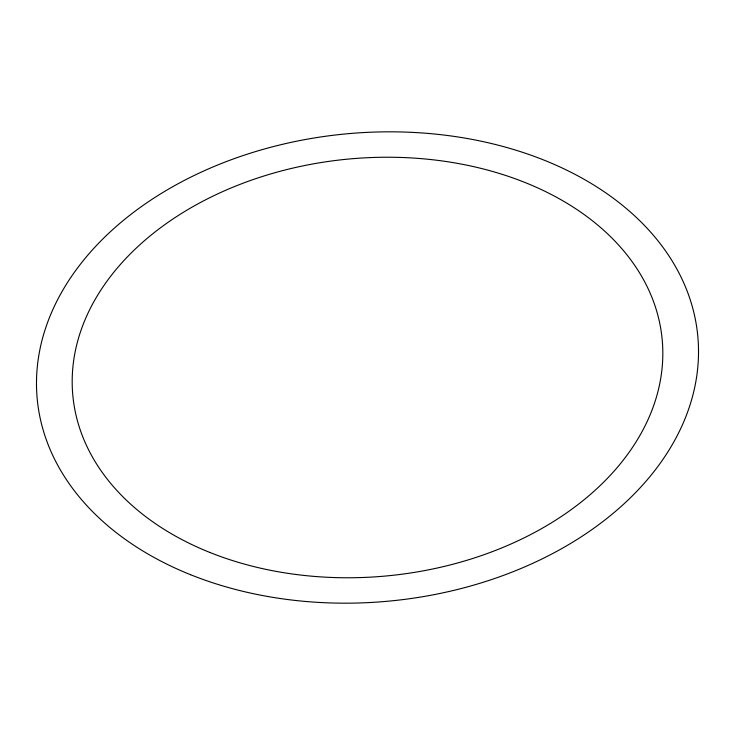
<?xml version="1.0" encoding="UTF-8"?>
<svg xmlns="http://www.w3.org/2000/svg" width="735" height="735" viewBox="0 0 735 735"><rect width="100%" height="100%" fill="white"/><g stroke="black" fill="none" stroke-linecap="round" stroke-linejoin="round"><path stroke-width="1.1" d="M190.595 574.724A331.779 234.603 -5.5 0 0 698.25 361.106A331.779 234.603 -5.5 0 0 213.655 166.67A331.779 234.603 -5.5 0 0 190.595 574.724M209.668 552.38A296.003 209.31 -5.5 0 0 662.584 361.795A296.003 209.31 -5.5 0 0 230.239 188.325A296.003 209.31 -5.5 0 0 209.668 552.38"/></g></svg>
